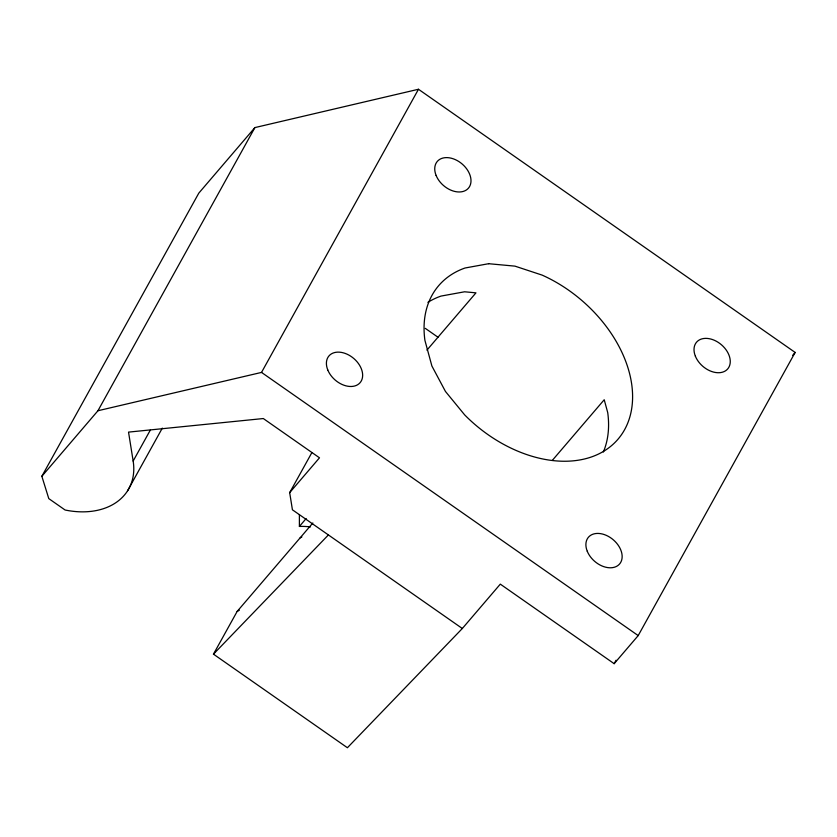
<?xml version="1.0" encoding="UTF-8"?>
<svg xmlns="http://www.w3.org/2000/svg" width="837" height="837" viewBox="0 0 837 837"><rect width="100%" height="100%" fill="white"/><g stroke="black" fill="none" stroke-linecap="round" stroke-linejoin="round"><path stroke-width="1.26" d="M150.252 430.218L133.156 461.041A75.696 53.986 29 0 1 65.087 510.005L48.787 498.611L41.85 476.284L198.798 193.138L254.898 127.59L418.469 89.266L795.15 352.44L638.202 635.586L614.159 663.678L500.306 584.132L462.327 628.503L347.407 747.734L213.466 654.157L237.153 611.439L312.85 522.989M41.85 476.284L97.95 410.737L254.898 127.59M127.506 490.911L162.315 428.115M97.95 410.737L261.521 372.413L418.469 89.266M462.327 628.503L292.427 509.806L289.675 492.648L311.782 452.775M614.159 663.678L616.063 660.247M289.675 492.648L319.493 457.808L263.31 418.542L128.532 432.112L133.156 461.041M426.933 350.128L475.971 292.845L464.587 291.789L440.984 296.089A118.038 81.869 40.6 0 0 427.906 302.345M310.517 526.902A84.16 58.37 40.6 0 0 299.395 526.442L306.164 518.532M552.493 460.183L604.22 399.741L607.714 412.578A118.038 81.869 40.6 0 1 603.351 452.022M792.66 355.348L795.15 352.44M213.466 654.157L328.397 534.937M300.106 537.888L301.864 536.915M237.153 611.439L239.33 610.236M425.29 328.355L437.992 337.227M261.521 372.413L638.202 635.586M299.395 514.745L299.395 526.442M488.63 263.707L465.027 268.007A118.038 81.869 40.6 0 0 424.914 340.366L431.902 366.041L445.462 391.465L464.681 414.911A118.038 81.869 40.6 0 0 624.601 429.684A118.038 81.869 40.6 0 0 542.167 275.122L514.943 266.135L488.63 263.707M587.25 551.227A20.527 14.239 40.6 0 0 618.386 565.163A20.527 14.239 40.6 0 0 606.427 535.418A20.527 14.239 40.6 0 0 587.25 551.227M695.369 356.175A20.527 14.239 40.6 0 0 726.506 370.1A20.527 14.239 40.6 0 0 714.547 340.366A20.527 14.239 40.6 0 0 695.369 356.175M327.759 369.933A20.527 14.239 40.6 0 0 358.895 383.859A20.527 14.239 40.6 0 0 346.936 354.124A20.527 14.239 40.6 0 0 327.759 369.933M436.098 175.414A20.527 14.239 40.6 0 0 467.234 189.35A20.527 14.239 40.6 0 0 455.276 159.605A20.527 14.239 40.6 0 0 436.098 175.414"/></g></svg>
